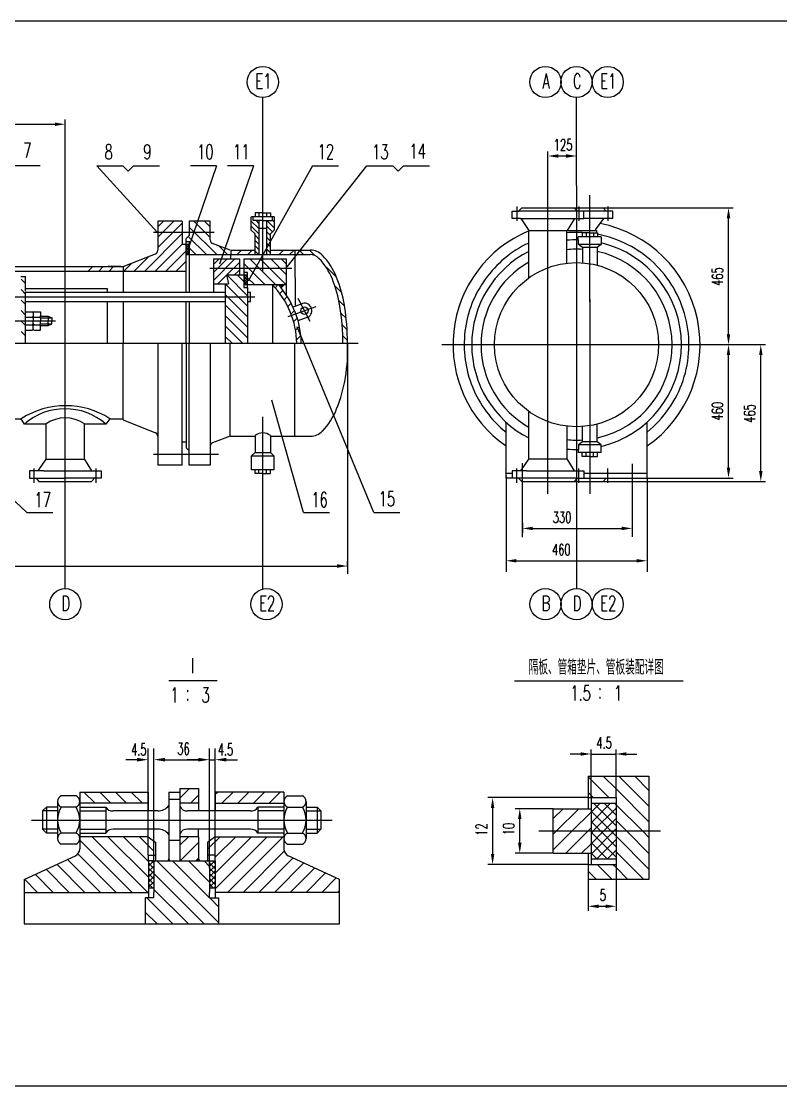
# Model space of a CAD drawing. Extents: x 37 to 848, y 13 to 300.
# Drawn here: x 279.1 to 483.7, y 13.3 to 300.3 of the extents above; entities that cross this region are included whole.
import ezdxf
from ezdxf.enums import TextEntityAlignment as Align

# ---------------------------------------------------------------- set-up
doc = ezdxf.new("R2010")
doc.units = 0
doc.header["$LTSCALE"] = 10
doc.header["$MEASUREMENT"] = 0
doc.linetypes.add('DASHDOT-M', pattern=[36, 30, -3, 0, -3])
doc.layers.get('0').update_dxf_attribs({"linetype": 'CONTINUOUS'})
for name, color, linetype in [('CDR_DWG1', 4, 'CONTINUOUS'), ('CDR_DWG2', 2, 'CONTINUOUS'), ('CDR_DWG3', 1, 'DASHDOT-M')]:
    doc.layers.add(name, color=color, linetype=linetype)
doc.styles.add('HZ', font='romans', dxfattribs={"width": 0.7, "bigfont": 'hz'})

# ---------------------------------------------------------------- blocks, each defined once
blk = doc.blocks.new('*X39')
for p, q in [((133.33, 108.5), (118.33, 123.5)), ((133.5, 112.57), (122.57, 123.5)), ((133.5, 116.82), (126.82, 123.5)), ((135, 119.56), (131.06, 123.5)), ((129.09, 108.5), (115, 122.59)), ((124.85, 108.5), (114.48, 118.86)), ((116.36, 108.5), (108.8, 116.06)), ((120.6, 108.5), (111.7, 117.4)), ((103.63, 108.5), (100.09, 112.04)), ((107.87, 108.5), (102.99, 113.38)), ((112.12, 108.5), (105.9, 114.72))]:
    blk.add_line(p, q)
blk = doc.blocks.new('*X32')
for p, q in [((269.86, 208.15), (268.66, 209.35)), ((269.86, 205.32), (268.66, 206.52)), ((269.86, 202.49), (268.66, 203.69)), ((269.86, 199.66), (268.66, 200.86)), ((269.86, 196.83), (268.66, 198.03)), ((269.86, 194.01), (268.66, 195.21))]:
    blk.add_line(p, q)
blk = doc.blocks.new('*X43')
at = {"color": 0}
for p, q in [((115.22, 62.77), (117.8, 65.36)), ((118.05, 61.36), (120.22, 63.53)), ((124.74, 63.81), (125.29, 64.36)), ((126.53, 61.36), (129.53, 64.36)), ((130.77, 61.36), (133.77, 64.36)), ((135.02, 61.36), (138.02, 64.36)), ((139.26, 61.36), (142.26, 64.36)), ((115.22, 50.04), (117.53, 52.36)), ((115.27, 45.86), (120.22, 50.8)), ((119.52, 45.86), (120.22, 46.56))]:
    blk.add_line(p, q, dxfattribs=at)
blk = doc.blocks.new('*X44')
at = {"color": 0}
for p, q in [((122.74, 49.08), (126.02, 52.36)), ((124.72, 38.33), (138.75, 52.36)), ((124.72, 42.57), (134.5, 52.36)), ((124.72, 46.82), (130.26, 52.36)), ((127.99, 37.36), (142.99, 52.36)), ((132.23, 37.36), (143.32, 48.44)), ((136.47, 37.36), (145.74, 46.62)), ((140.72, 37.36), (148.64, 45.28)), ((144.96, 37.36), (151.54, 43.94)), ((149.2, 37.36), (154.44, 42.6)), ((153.44, 37.36), (157.35, 41.26)), ((157.69, 37.36), (158.22, 37.89))]:
    blk.add_line(p, q, dxfattribs=at)
blk = doc.blocks.new('*X40')
for p, q in [((106.73, 44.39), (108.21, 45.86)), ((106.73, 45.8), (106.79, 45.86)), ((108.22, 43.82), (106.73, 45.31)), ((106.73, 42.97), (108.22, 44.46)), ((108.22, 42.4), (106.73, 43.89)), ((108.22, 45.23), (107.59, 45.86)), ((106.73, 41.56), (108.22, 43.04)), ((108.22, 40.99), (106.73, 42.48)), ((106.73, 40.14), (108.22, 41.63)), ((108.22, 39.58), (106.73, 41.06)), ((106.73, 38.73), (108.22, 40.22)), ((107.78, 38.6), (106.73, 39.65)), ((108.02, 38.6), (108.22, 38.8))]:
    blk.add_line(p, q)
blk = doc.blocks.new('*X42')
at = {"color": 0}
for p, q in [((125.62, 29.25), (109.01, 45.86)), ((123.22, 35.89), (113.25, 45.86)), ((123.22, 40.13), (117.5, 45.86)), ((123.22, 44.37), (121.74, 45.86)), ((121.77, 28.86), (108.22, 42.4)), ((117.53, 28.86), (108.22, 38.16)), ((113.28, 28.86), (106.28, 35.86)), ((125.62, 33.49), (123.25, 35.86)), ((109.04, 28.86), (105.88, 32.02))]:
    blk.add_line(p, q, dxfattribs=at)
blk = doc.blocks.new('*X41')
at = {"color": 0}
for p, q in [((92.35, 61.36), (89.35, 64.36)), ((96.59, 61.36), (93.59, 64.36)), ((100.84, 61.36), (97.84, 64.36)), ((105.08, 61.36), (102.08, 64.36)), ((106.69, 63.99), (106.32, 64.36))]:
    blk.add_line(p, q, dxfattribs=at)
blk = doc.blocks.new('*X24')
for p, q in [((329.73, 204.85), (324.1, 210.47)), ((328.73, 208.68), (326.93, 210.47)), ((329.73, 202.02), (323.8, 207.95)), ((329.73, 199.19), (323.8, 205.12)), ((329.73, 196.36), (323.8, 202.29)), ((329.73, 193.53), (323.8, 199.46)), ((328.36, 192.07), (323.8, 196.64)), ((325.53, 192.07), (323.8, 193.81))]:
    blk.add_line(p, q)
blk = doc.blocks.new('*X20')
for p, q in [((346.25, 236.4), (345.08, 237.58)), ((349.22, 236.27), (347.91, 237.58)), ((355.19, 230.3), (352.46, 233.02)), ((356.59, 226.07), (354.89, 227.77)), ((357.34, 222.49), (355.91, 223.91)), ((357.78, 219.22), (356.47, 220.53)), ((358.03, 216.14), (356.8, 217.37)), ((358.13, 213.21), (356.96, 214.38))]:
    blk.add_line(p, q)
blk = doc.blocks.new('*X28')
for p, q in [((337.12, 207.01), (337.89, 207.78)), ((338.39, 205.46), (339.25, 206.31)), ((339.54, 203.78), (340.41, 204.65)), ((340.55, 201.96), (341.45, 202.85)), ((341.42, 200), (342.34, 200.92)), ((342.12, 197.87), (343.09, 198.84)), ((342.64, 195.56), (343.67, 196.59)), ((342.92, 193.01), (344.04, 194.13))]:
    blk.add_line(p, q)
blk = doc.blocks.new('*X19')
for p, q in [((326.91, 236.4), (328.08, 237.57)), ((329.74, 236.4), (330.91, 237.57)), ((338.23, 236.4), (339.39, 237.57)), ((341.05, 236.4), (342.22, 237.57))]:
    blk.add_line(p, q)
blk = doc.blocks.new('*X22')
for p, q in [((335.27, 207.78), (329.53, 213.53)), ((338.1, 207.78), (331.1, 214.78)), ((340.93, 207.78), (333.93, 214.78)), ((340.95, 210.6), (336.76, 214.78)), ((340.95, 213.43), (339.59, 214.78)), ((332.45, 207.78), (330.53, 209.7))]:
    blk.add_line(p, q)
blk = doc.blocks.new('*X27')
for p, q in [((338.39, 223.19), (336.44, 225.14)), ((338.39, 224.75), (337.94, 225.2)), ((337.95, 222.08), (336.28, 223.75)), ((337.35, 221.12), (336.28, 222.19)), ((337.35, 219.57), (336.28, 220.64)), ((337.35, 218.01), (336.28, 219.08)), ((337.35, 216.46), (336.28, 217.53)), ((336.28, 215.97), (336.28, 215.97))]:
    blk.add_line(p, q)
blk = doc.blocks.new('*X26')
for p, q in [((334.23, 222.97), (332.2, 225)), ((332.69, 225.93), (332.45, 226.17)), ((334.23, 224.38), (333.48, 225.14)), ((334.23, 221.55), (332.2, 223.59)), ((334.23, 220.14), (333.22, 221.15)), ((334.23, 218.73), (333.22, 219.74)), ((334.23, 217.31), (333.22, 218.32)), ((334.16, 215.97), (333.22, 216.91))]:
    blk.add_line(p, q)
blk = doc.blocks.new('*X23')
for p, q in [((328.73, 209.93), (329.26, 210.47)), ((328.73, 209.22), (329.73, 210.22)), ((329.73, 209.09), (328.73, 210.09)), ((328.73, 208.52), (329.73, 209.52)), ((329.73, 209.8), (329.05, 210.47)), ((329.73, 208.38), (328.73, 209.38)), ((328.73, 207.81), (329.73, 208.81)), ((329.62, 207.78), (328.73, 208.68)), ((328.91, 207.78), (328.73, 207.97)), ((329.41, 207.78), (329.73, 208.1))]:
    blk.add_line(p, q)
blk = doc.blocks.new('*X21')
for p, q in [((313.17, 218.41), (313.47, 218.72)), ((314.01, 217.74), (313.17, 218.58)), ((313.17, 217.71), (314.01, 218.55)), ((314.01, 218.44), (313.73, 218.72)), ((314.01, 217.03), (313.17, 217.87)), ((313.17, 217), (314.01, 217.84)), ((314.01, 216.32), (313.17, 217.16)), ((313.17, 216.29), (314.01, 217.13)), ((313.66, 215.97), (313.17, 216.46)), ((313.55, 215.97), (314.01, 216.43))]:
    blk.add_line(p, q)
blk = doc.blocks.new('*X25')
for p, q in [((319.63, 220.6), (315.24, 224.99)), ((319.63, 223.42), (318.07, 224.99)), ((321.43, 215.97), (314.01, 223.39)), ((318.61, 215.97), (313.74, 220.84)), ((324.26, 215.97), (321.86, 218.37)), ((315.78, 215.97), (314.01, 217.74))]:
    blk.add_line(p, q)
blk = doc.blocks.new('*X16')
for p, q in [((133.56, 211.51), (132.36, 212.71)), ((136.38, 211.51), (135.18, 212.71)), ((139.21, 211.51), (138.01, 212.71))]:
    blk.add_line(p, q)
blk = doc.blocks.new('*X29')
for p, q in [((305.51, 220.65), (309.84, 224.99)), ((305.51, 223.48), (307.01, 224.99)), ((305.51, 217.83), (312.11, 224.43)), ((302.02, 211.51), (312.11, 221.6)), ((304.85, 211.51), (312.11, 218.77)), ((299.19, 211.51), (303.21, 215.53)), ((307.68, 211.51), (313.17, 217)), ((296.36, 211.51), (298.5, 213.65)), ((310.51, 211.51), (313.17, 214.17))]:
    blk.add_line(p, q)

msp = doc.modelspace()

# ---------------------------------------------------------------- linework, layer by layer
for p, q in [((344.15, 253.66), (344.15, 279.68)), ((428.7, 255.96), (428.7, 279.68)), ((290.92, 198.1), (290.92, 273.74)), ((158.96, 272.49), (288.12, 272.49)), ((420.98, 251.2), (420.98, 265.18)), ((428.7, 261.19), (428.7, 265.18)), ((277.13, 261.37), (284.13, 261.37)), ((299.44, 261.24), (315.71, 243.37)), ((299.44, 261.24), (306.44, 261.24)), ((306.44, 261.24), (307.86, 259.83)), ((307.86, 259.83), (309.27, 261.24)), ((309.27, 261.24), (316.27, 261.24)), ((331.66, 261.29), (324.05, 238.93)), ((331.66, 261.29), (324.66, 261.29)), ((341.65, 261.24), (332.49, 234.77)), ((341.65, 261.24), (334.65, 261.24)), ((357.55, 261.24), (340.18, 230.21)), ((350.68, 234.03), (372.22, 261.24)), ((357.55, 261.24), (364.55, 261.24)), ((372.22, 261.24), (379.22, 261.24)), ((379.22, 261.24), (380.63, 259.83)), ((380.63, 259.83), (382.05, 261.24)), ((382.05, 261.24), (389.05, 261.24)), ((423.78, 263.93), (425.9, 263.93)), ((435.78, 249.94), (470.9, 249.94)), ((469.65, 215.86), (469.65, 247.14)), ((330.87, 230.4), (336.63, 236.17)), ((330.87, 232.52), (334.51, 236.17)), ((330.87, 234.64), (332.39, 236.17)), ((334.44, 231.85), (337.84, 235.25)), ((336.56, 231.85), (337.84, 233.13)), ((332.03, 229.45), (334.4, 231.81)), ((374.08, 167.82), (353.43, 217.87)), ((366.98, 213.45), (366.98, 151.9)), ((465.05, 213.06), (470.9, 213.06)), ((471.57, 213.06), (479.6, 213.06)), ((469.65, 179.89), (469.65, 210.26)), ((478.35, 178.97), (478.35, 210.26)), ((290.92, 200.33), (290.92, 201.03)), ((355.16, 167.83), (346.61, 198.1)), ((262.87, 184.42), (280.58, 167.83)), ((414.11, 161.19), (414.11, 181.1)), ((443.7, 180.95), (443.7, 161.23)), ((443.7, 180.95), (443.7, 161.25)), ((409.7, 177.55), (409.7, 151.78)), ((409.7, 177.09), (409.7, 153.54)), ((414.11, 161.25), (414.11, 176.17)), ((435.86, 176.17), (479.6, 176.17)), ((447.7, 177.09), (470.9, 177.09)), ((447.7, 177.09), (447.7, 153.54)), ((447.7, 176.44), (447.7, 151.78)), ((290.92, 147.28), (290.92, 170.49)), ((344.14, 147.15), (344.14, 171.42)), ((428.7, 171.49), (428.7, 147.28)), ((280.58, 167.83), (287.58, 167.83)), ((355.16, 167.83), (362.16, 167.83)), ((374.08, 167.82), (381.08, 167.82)), ((414.11, 165.06), (414.11, 162.27)), ((443.7, 165.06), (443.7, 162.27)), ((416.91, 163.52), (440.9, 163.52)), ((70.57, 153.38), (364.18, 153.38)), ((366.98, 153.14), (366.98, 154.63)), ((412.5, 154.79), (444.9, 154.79)), ((366.98, 151.84), (366.98, 151.24)), ((313.26, 75.39), (313.26, 104.16)), ((314.81, 73.89), (314.81, 104.16)), ((329.78, 71.92), (329.78, 104.16)), ((331.33, 75.39), (331.33, 104.16)), ((432.6, 90.94), (432.6, 103.94)), ((439.35, 90.94), (439.35, 103.94)), ((310.26, 101.16), (307.26, 101.16)), ((317.81, 101.16), (326.78, 101.16)), ((326.78, 101.16), (323.78, 101.16)), ((329.78, 101.16), (331.33, 101.16)), ((334.33, 101.16), (337.33, 101.16)), ((429.8, 102.69), (427, 102.69)), ((432.6, 102.69), (439.35, 102.69)), ((442.15, 102.69), (444.95, 102.69)), ((432.6, 95.77), (431.85, 96.52)), ((437.43, 90.94), (432.6, 95.77)), ((439.35, 93.26), (435.89, 96.73)), ((448.22, 88.63), (440.13, 96.73)), ((448.22, 92.87), (444.37, 96.73)), ((313.29, 92.39), (313.29, 89.39)), ((331.35, 92.39), (331.35, 89.39)), ((432.6, 91.52), (431.85, 92.27)), ((448.22, 84.39), (439.35, 93.26)), ((313.29, 89.39), (313.29, 87.39)), ((331.35, 89.39), (331.35, 87.39)), ((431.85, 90.94), (404.83, 90.94)), ((433.19, 90.94), (432.6, 91.52)), ((435.05, 89.44), (432.6, 86.99)), ((437.88, 89.44), (432.6, 84.16)), ((439.35, 83.36), (433.27, 89.44)), ((439.35, 86.19), (436.1, 89.44)), ((439.35, 89.02), (438.93, 89.44)), ((446.43, 81.94), (439.35, 89.02)), ((406.08, 88.14), (406.08, 75.74)), ((422.42, 87.94), (412.15, 87.94)), ((422.42, 85.3), (425.07, 87.94)), ((423.31, 81.94), (429.31, 87.94)), ((427.55, 81.94), (432.6, 86.99)), ((437.94, 81.94), (432.6, 87.28)), ((439.35, 88.08), (433.21, 81.94)), ((413.4, 78.74), (413.4, 85.14)), ((435.12, 81.94), (432.6, 84.45)), ((439.35, 85.26), (436.04, 81.94)), ((442.19, 81.94), (439.35, 84.77)), ((313.29, 80.39), (313.29, 82.39)), ((331.35, 80.39), (331.35, 82.39)), ((422.42, 76.81), (427.55, 81.94)), ((422.42, 81.05), (423.31, 81.94)), ((425.8, 75.94), (431.8, 81.94)), ((431.8, 81.94), (432.6, 82.75)), ((436.04, 81.94), (432.6, 78.51)), ((438.87, 81.94), (432.6, 75.68)), ((433.21, 81.94), (432.6, 81.33)), ((439.35, 74.87), (432.6, 81.62)), ((439.35, 77.7), (435.12, 81.94)), ((439.35, 80.53), (437.94, 81.94)), ((439.35, 82.43), (438.87, 81.94)), ((448.22, 71.66), (439.35, 80.53)), ((448.22, 75.9), (442.19, 81.94)), ((448.22, 80.15), (446.43, 81.94)), ((430.04, 75.94), (432.6, 78.51)), ((436.96, 74.44), (432.6, 78.8)), ((439.35, 79.6), (434.2, 74.44)), ((422.42, 75.94), (412.15, 75.94)), ((434.13, 74.44), (432.6, 75.97)), ((439.35, 76.77), (437.02, 74.44)), ((446.81, 68.84), (439.35, 76.29)), ((314.83, 73.89), (313.33, 73.89)), ((314.83, 73.89), (321.83, 73.89)), ((321.83, 73.89), (326.83, 73.89)), ((326.83, 73.89), (329.83, 73.89)), ((329.83, 73.89), (331.33, 73.89)), ((431.85, 72.94), (404.83, 72.94)), ((438.32, 68.84), (434.22, 72.94)), ((439.35, 72.05), (438.46, 72.94)), ((439.35, 72.94), (439.35, 60.38)), ((442.56, 68.84), (439.35, 72.05)), ((434.08, 68.84), (431.85, 71.06)), ((431.85, 68.84), (431.85, 60.38)), ((313.33, 65.39), (313.33, 63.89)), ((434.65, 61.63), (436.55, 61.63))]:
    msp.add_line(p, q)
for points in [[(313.43, 66.57), (314.89, 66.57)], [(329.86, 66.57), (331.33, 66.57)]]:
    msp.add_lwpolyline(points)
for points in [[(288.12, 272.96), (288.12, 272.02), (290.92, 272.49)], [(423.78, 264.4), (423.78, 263.46), (420.98, 263.93)], [(425.9, 264.4), (425.9, 263.46), (428.7, 263.93)], [(469.18, 247.14), (470.12, 247.14), (469.65, 249.94)], [(348.39, 229.19), (350.09, 229.19), (349.22, 228.31)], [(469.18, 215.86), (470.12, 215.86), (469.65, 213.06)], [(469.18, 210.26), (470.12, 210.26), (469.65, 213.06)], [(477.89, 210.26), (478.82, 210.26), (478.35, 213.06)], [(469.18, 179.89), (470.12, 179.89), (469.65, 177.09)], [(477.89, 178.97), (478.82, 178.97), (478.35, 176.17)], [(416.91, 163.98), (416.91, 163.05), (414.11, 163.52)], [(440.9, 163.98), (440.9, 163.05), (443.7, 163.52)], [(412.5, 155.26), (412.5, 154.32), (409.7, 154.79)], [(444.9, 155.26), (444.9, 154.32), (447.7, 154.79)], [(364.18, 153.85), (364.18, 152.91), (366.98, 153.38)], [(310.26, 101.66), (310.26, 100.66), (313.26, 101.16)], [(317.81, 101.66), (317.81, 100.66), (314.81, 101.16)], [(326.78, 101.66), (326.78, 100.66), (329.78, 101.16)], [(326.78, 101.66), (326.78, 100.66), (329.78, 101.16)], [(334.33, 101.66), (334.33, 100.66), (331.33, 101.16)], [(429.8, 103.16), (429.8, 102.23), (432.6, 102.69)], [(442.15, 103.16), (442.15, 102.23), (439.35, 102.69)], [(405.62, 88.14), (406.55, 88.14), (406.08, 90.94)], [(412.93, 85.14), (413.87, 85.14), (413.4, 87.94)], [(412.93, 78.74), (413.87, 78.74), (413.4, 75.94)], [(318.83, 74.82), (318.4, 73.89), (319.3, 73.89)], [(326.84, 74.85), (326.38, 73.88), (327.35, 73.88)], [(405.62, 75.74), (406.55, 75.74), (406.08, 72.94)], [(434.65, 62.1), (434.65, 61.16), (431.85, 61.63)], [(436.55, 62.1), (436.55, 61.16), (439.35, 61.63)]]:
    msp.add_solid(points)
at = {"layer": 'CDR_DWG1'}
for p, q in [((847.83, 300.25), (36.83, 300.25)), ((413.1, 249.02), (413.91, 249.94)), ((413.91, 249.94), (428.06, 249.94)), ((428.06, 249.94), (435.86, 249.94)), ((428.86, 249.02), (428.06, 249.94)), ((436.67, 249.02), (435.86, 249.94)), ((341.04, 243.95), (341.04, 247.55)), ((341.53, 247.55), (341.13, 247.55)), ((346.78, 247.55), (341.53, 247.55)), ((341.53, 246.52), (341.53, 247.55)), ((342.61, 248.58), (342.09, 248.58)), ((342.09, 248.58), (342.09, 247.55)), ((344.15, 248.58), (342.61, 248.58)), ((343.12, 248.58), (343.12, 247.55)), ((344.15, 248.58), (345.7, 248.58)), ((345.18, 248.58), (345.18, 247.55)), ((345.7, 248.58), (346.21, 248.58)), ((346.21, 248.58), (346.21, 247.55)), ((346.78, 246.52), (346.78, 247.55)), ((347.23, 247.55), (346.78, 247.55)), ((347.23, 247.55), (347.23, 243.93)), ((411.32, 247.09), (411.32, 249.02)), ((411.32, 249.02), (413.26, 249.02)), ((413.7, 247.09), (411.32, 247.09)), ((430.64, 249.02), (413.15, 249.02)), ((413.56, 247.09), (430.64, 247.09)), ((413.7, 247.09), (415.83, 243.88)), ((428.12, 247.09), (426.13, 243.86)), ((438.45, 249.02), (430.64, 249.02)), ((430.64, 247.09), (430.64, 249.02)), ((438.45, 247.09), (430.64, 247.09)), ((435.93, 247.09), (433.76, 243.99)), ((438.45, 247.09), (438.45, 249.02)), ((315.85, 246.37), (315.85, 238.51)), ((322.45, 246.37), (315.85, 246.37)), ((322.45, 246.37), (322.45, 240.11)), ((324.35, 246.37), (324.35, 242.5)), ((329.97, 246.37), (324.35, 246.37)), ((329.97, 241.29), (329.97, 246.37)), ((342.61, 246.52), (341.53, 246.52)), ((343.09, 246.52), (342.61, 246.52)), ((343.07, 246.45), (343.07, 237.35)), ((343.07, 244.51), (345.12, 244.51)), ((344.15, 246.52), (343.09, 246.52)), ((344.15, 246.52), (345.19, 246.52)), ((345.12, 246.46), (345.12, 237.35)), ((345.19, 246.52), (345.75, 246.52)), ((345.75, 246.52), (346.78, 246.52)), ((323.51, 241.65), (324.35, 242.5)), ((323.51, 240.9), (323.51, 241.65)), ((342.06, 242.91), (341.04, 243.95)), ((342.06, 237.35), (342.06, 242.91)), ((346.19, 237.35), (346.19, 242.91)), ((347.23, 243.93), (346.27, 242.9)), ((415.83, 231.15), (415.83, 243.92)), ((415.93, 243.86), (434.12, 243.86)), ((426.12, 235.02), (426.12, 243.92)), ((429.17, 241.3), (429.17, 242.16)), ((435.36, 242.16), (429.17, 242.16)), ((429.19, 240.04), (429.19, 241.3)), ((430.74, 243.19), (430.22, 243.19)), ((430.22, 243.19), (430.22, 242.16)), ((432.28, 243.19), (430.74, 243.19)), ((431.25, 243.19), (431.25, 242.18)), ((432.28, 243.19), (433.83, 243.19)), ((433.31, 243.19), (433.31, 242.16)), ((433.83, 243.19), (434.34, 243.19)), ((434.12, 243.86), (434.12, 243.19)), ((434.34, 243.19), (434.34, 242.16)), ((435.36, 242.16), (435.36, 240.04)), ((323.62, 240.11), (322.45, 240.11)), ((323.51, 240.11), (323.51, 240.9)), ((323.51, 237.35), (323.51, 240.11)), ((323.54, 240.86), (324.45, 240.86)), ((324.43, 240.11), (323.62, 240.11)), ((324.35, 240.86), (324.35, 240.17)), ((324.35, 240.11), (324.35, 237.35)), ((335.4, 238.54), (330.62, 240.36)), ((335.5, 238.52), (335.48, 236.17)), ((335.5, 238.52), (342.06, 238.52)), ((346.19, 238.52), (352.79, 238.52)), ((352.79, 238.52), (352.83, 223.75)), ((352.86, 238.53), (356.98, 238.53)), ((430.3, 239.24), (429.19, 240.04)), ((435.36, 240.04), (429.19, 240.04)), ((430.3, 239.24), (430.3, 235.08)), ((434.22, 239.24), (430.3, 239.24)), ((435.36, 240.04), (434.22, 239.24)), ((434.22, 239.24), (434.22, 234.44)), ((306.49, 234.1), (315.22, 237.58)), ((323.38, 237.35), (324.45, 237.35)), ((323.51, 234.83), (323.51, 237.35)), ((324.35, 237.35), (324.35, 227.2)), ((324.45, 237.35), (335.5, 237.35)), ((330.87, 236.17), (337.86, 236.17)), ((330.87, 236.17), (330.87, 229.93)), ((335.5, 237.35), (342.08, 237.35)), ((337.84, 236.17), (337.84, 231.86)), ((339.07, 236.17), (350.49, 236.17)), ((339.07, 236.17), (339.07, 232.17)), ((342.08, 237.35), (343.09, 237.35)), ((343.09, 237.35), (344.8, 237.35)), ((344.8, 237.35), (346.23, 237.35)), ((346.23, 237.35), (352.79, 237.35)), ((350.49, 236.23), (350.49, 226.45)), ((352.79, 237.35), (356.91, 237.35)), ((275.97, 234.1), (297.02, 234.1)), ((276.73, 232.9), (298.23, 232.9)), ((294.38, 232.9), (304.49, 232.9)), ((295.58, 234.1), (306.49, 234.1)), ((305.78, 234.1), (302.48, 234.1)), ((304.31, 232.9), (323.51, 232.9)), ((306.49, 234.1), (306.49, 232.9)), ((306.49, 232.9), (306.49, 227.2)), ((323.51, 233.11), (323.51, 234.83)), ((323.51, 227.2), (323.51, 233.11)), ((340.07, 232.56), (339.07, 232.56)), ((340.07, 231.89), (340.07, 232.56)), ((278.94, 231.45), (280.2, 231.45)), ((280.2, 227.45), (280.2, 231.55)), ((330.87, 229.93), (330.87, 227.2)), ((334.39, 231.85), (337.89, 231.85)), ((334.39, 231.85), (334.87, 229.45)), ((337.89, 231.85), (339.07, 231.85)), ((339.07, 232.37), (339.07, 231.85)), ((339.07, 231.85), (339.07, 229.17)), ((339.14, 231.85), (340.07, 231.85)), ((340.07, 229.2), (340.07, 231.89)), ((280.14, 227.2), (334.14, 227.2)), ((280.2, 228.2), (302.25, 228.2)), ((280.2, 213.45), (280.2, 227.2)), ((302.25, 228.2), (302.25, 227.2)), ((302.25, 227.7), (302.25, 227.2)), ((330.87, 229.45), (334.04, 229.45)), ((334.14, 227.45), (334.14, 229.45)), ((334.14, 213.33), (334.14, 227.56)), ((334.2, 229.45), (334.87, 229.45)), ((339.07, 229.17), (339.07, 228.45)), ((340.08, 229.17), (339.07, 229.17)), ((339.07, 228.45), (340.07, 228.45)), ((340.07, 228.32), (340.07, 229.2)), ((340.07, 228.45), (340.07, 227.45)), ((340.07, 227.56), (340.07, 213.33)), ((340.07, 227.2), (340.88, 227.2)), ((346.95, 229.17), (340.08, 229.17)), ((340.88, 224.7), (340.88, 227.2)), ((346.73, 229.17), (346.73, 213.49)), ((348.68, 229.17), (346.95, 229.17)), ((350.49, 229.17), (348.68, 229.17)), ((280.41, 224.7), (334.14, 224.7)), ((302.25, 224.7), (302.25, 213.45)), ((306.49, 224.7), (306.49, 213.45)), ((323.51, 213.45), (323.51, 224.7)), ((324.35, 224.7), (324.35, 213.45)), ((340.07, 224.7), (340.88, 224.7)), ((354.45, 224.02), (352.24, 223.21)), ((280.28, 221.95), (282.01, 221.95)), ((282.31, 221.65), (282.31, 220.77)), ((282.61, 221.95), (284.28, 221.95)), ((284.28, 221.95), (284.28, 220.77)), ((280.28, 220.47), (282.01, 220.47)), ((280.28, 218.44), (282.01, 218.44)), ((282.31, 220.17), (282.31, 219.45)), ((282.31, 218.74), (282.31, 219.45)), ((282.31, 217.26), (282.31, 218.14)), ((282.61, 220.47), (283.98, 220.47)), ((282.61, 218.44), (283.98, 218.44)), ((284.28, 220.26), (287.28, 220.26)), ((284.28, 220.17), (284.28, 219.47)), ((284.28, 218.74), (284.28, 219.44)), ((284.28, 218.65), (287.28, 218.65)), ((284.28, 216.96), (284.28, 218.14)), ((284.35, 220.7), (286.35, 220.7)), ((284.35, 218.21), (286.35, 218.21)), ((286.35, 220.7), (287.28, 220.26)), ((286.35, 220.7), (286.35, 219.45)), ((286.35, 218.21), (286.35, 219.45)), ((286.35, 218.21), (287.28, 218.65)), ((287.28, 220.26), (287.28, 219.45)), ((287.28, 218.65), (287.28, 219.45)), ((340.07, 220.58), (340.07, 220.08)), ((356.28, 220.43), (353.61, 219.45)), ((280.28, 216.96), (282.01, 216.96)), ((282.61, 216.96), (284.28, 216.96)), ((131.11, 213.45), (369.85, 213.45)), ((306.49, 192.81), (306.49, 213.45)), ((315.85, 213.45), (315.85, 180.54)), ((322.45, 180.54), (322.45, 213.45)), ((323.51, 213.45), (323.51, 186.81)), ((324.35, 180.54), (324.35, 213.45)), ((329.97, 213.45), (329.97, 180.54)), ((335.4, 188.36), (335.4, 213.45)), ((352.79, 188.36), (352.79, 213.45)), ((268.04, 193.1), (279.08, 193.1)), ((279.91, 191.61), (279.08, 193.1)), ((302.97, 193.1), (301.86, 191.61)), ((302.97, 193.1), (306.49, 193.1)), ((306.49, 192.81), (315.22, 189.33)), ((415.83, 182.25), (415.83, 194.96)), ((285.77, 191.61), (279.91, 191.61)), ((285.77, 182.23), (285.77, 191.61)), ((296.07, 182.23), (296.07, 191.61)), ((301.86, 191.61), (296.07, 191.61)), ((409.7, 177.09), (409.7, 192.15)), ((426.13, 182.25), (426.13, 191.18)), ((430.3, 186.87), (430.3, 191.03)), ((434.22, 186.87), (434.22, 191.67)), ((447.7, 177.09), (447.7, 192.15)), ((323.62, 186.8), (322.45, 186.8)), ((323.51, 186.96), (323.51, 185.26)), ((335.4, 188.36), (330.62, 186.55)), ((335.4, 188.36), (342.07, 188.36)), ((342.07, 188.36), (342.07, 183.99)), ((346.2, 188.6), (346.2, 183.99)), ((346.2, 188.36), (352.79, 188.36)), ((352.79, 188.36), (356.98, 188.36)), ((430.3, 186.87), (429.19, 186.07)), ((434.22, 186.87), (430.3, 186.87)), ((435.36, 186.07), (434.22, 186.87)), ((323.51, 185.26), (324.35, 184.41)), ((329.97, 185.62), (329.97, 180.54)), ((342.06, 183.99), (341.04, 182.96)), ((342.05, 183.99), (346.17, 183.99)), ((347.23, 182.98), (346.27, 184)), ((429.17, 184.81), (429.17, 183.95)), ((435.36, 183.95), (429.17, 183.95)), ((435.36, 186.07), (429.19, 186.07)), ((429.19, 186.07), (429.19, 184.81)), ((430.22, 182.92), (430.22, 183.95)), ((431.25, 182.92), (431.25, 183.93)), ((433.31, 182.92), (433.31, 183.95)), ((434.34, 182.92), (434.34, 183.95)), ((435.36, 183.95), (435.36, 186.07)), ((283.64, 179.02), (285.76, 182.23)), ((285.76, 182.23), (296.06, 182.23)), ((298.06, 179.02), (296.07, 182.25)), ((347.22, 182.96), (341.04, 182.96)), ((341.04, 182.96), (341.04, 179.35)), ((347.23, 179.35), (347.23, 182.98)), ((413.7, 179.02), (415.83, 182.23)), ((415.93, 182.25), (426.13, 182.25)), ((428.12, 179.02), (426.13, 182.25)), ((430.74, 182.92), (430.22, 182.92)), ((432.28, 182.92), (430.74, 182.92)), ((432.28, 182.92), (433.83, 182.92)), ((433.83, 182.92), (434.34, 182.92)), ((281.26, 179.02), (281.26, 177.08)), ((285.13, 179.02), (281.26, 179.02)), ((285.13, 179.02), (296.71, 179.02)), ((296.71, 179.02), (300.58, 179.02)), ((300.58, 179.02), (300.58, 177.08)), ((322.45, 180.54), (315.85, 180.54)), ((322.45, 180.54), (316.82, 180.54)), ((329.97, 180.54), (324.35, 180.54)), ((347.23, 179.35), (341.04, 179.35)), ((342.09, 178.33), (342.09, 179.35)), ((342.61, 178.33), (342.09, 178.33)), ((344.15, 178.33), (342.61, 178.33)), ((343.11, 178.33), (343.11, 179.34)), ((344.15, 178.33), (345.7, 178.33)), ((345.17, 178.33), (345.17, 179.35)), ((345.7, 178.33), (346.21, 178.33)), ((346.21, 178.33), (346.21, 179.35)), ((411.32, 178.29), (409.7, 178.29)), ((415.19, 179.02), (411.32, 179.02)), ((411.32, 179.02), (411.32, 177.09)), ((415.19, 179.02), (426.77, 179.02)), ((426.77, 179.02), (430.64, 179.02)), ((430.64, 179.02), (430.64, 177.09)), ((447.7, 178.29), (430.64, 178.29)), ((447.7, 177.09), (447.7, 178.29)), ((281.26, 177.08), (290.92, 177.08)), ((283.04, 177.09), (283.84, 176.17)), ((283.84, 176.17), (297.99, 176.17)), ((300.58, 177.08), (290.92, 177.08)), ((298.79, 177.09), (297.99, 176.17)), ((428.7, 177.09), (409.7, 177.09)), ((413.1, 177.09), (413.91, 176.17)), ((413.91, 176.17), (428.06, 176.17)), ((428.86, 177.09), (428.06, 176.17)), ((428.06, 176.17), (435.86, 176.17)), ((428.7, 177.09), (447.7, 177.09)), ((436.67, 177.09), (435.86, 176.17)), ((431.85, 96.73), (448.22, 96.73)), ((431.85, 96.73), (431.85, 87.94)), ((448.22, 96.73), (448.22, 68.84)), ((294.83, 92.39), (313.29, 92.39)), ((294.83, 92.39), (294.83, 89.39)), ((318.83, 92.39), (318.83, 73.89)), ((318.83, 92.39), (321.83, 92.39)), ((321.83, 93.39), (321.83, 89.39)), ((321.83, 93.39), (326.83, 93.39)), ((326.83, 93.39), (326.83, 89.39)), ((349.83, 92.39), (331.39, 92.39)), ((349.83, 92.39), (349.83, 89.39)), ((288.83, 89.89), (288.83, 79.89)), ((293.83, 91.39), (289.83, 91.39)), ((294.83, 89.39), (294.83, 80.39)), ((313.29, 89.39), (294.83, 89.39)), ((321.83, 90.38), (318.83, 90.38)), ((321.83, 89.39), (321.83, 80.39)), ((326.83, 89.39), (321.83, 89.39)), ((326.83, 89.39), (326.83, 87.39)), ((331.35, 89.39), (349.83, 89.39)), ((349.83, 89.39), (349.83, 80.39)), ((350.83, 91.39), (354.83, 91.39)), ((355.83, 89.89), (355.83, 79.89)), ((431.85, 90.94), (439.35, 90.94)), ((432.6, 90.94), (432.6, 72.94)), ((432.6, 89.44), (439.35, 89.44)), ((439.35, 90.94), (439.35, 72.94)), ((285.83, 88.39), (284.83, 87.39)), ((288.83, 87.39), (284.83, 87.39)), ((284.83, 87.39), (284.83, 82.39)), ((288.83, 88.39), (285.83, 88.39)), ((285.83, 88.39), (285.83, 81.39)), ((293.83, 88.39), (289.83, 88.39)), ((294.83, 88.39), (301.83, 88.39)), ((294.83, 87.39), (301.83, 87.39)), ((301.83, 88.39), (301.83, 81.39)), ((315.83, 87.39), (303.83, 87.39)), ((340.83, 87.39), (323.83, 87.39)), ((349.83, 88.39), (342.83, 88.39)), ((342.83, 88.39), (342.83, 81.39)), ((349.83, 87.39), (342.83, 87.39)), ((350.83, 88.39), (354.83, 88.39)), ((355.83, 88.39), (358.83, 88.39)), ((355.83, 87.39), (359.83, 87.39)), ((358.83, 88.39), (358.83, 81.39)), ((358.83, 88.39), (359.83, 87.39)), ((359.83, 87.39), (359.83, 82.39)), ((422.42, 75.94), (422.42, 87.94)), ((422.42, 87.94), (432.6, 87.94)), ((288.83, 82.39), (284.83, 82.39)), ((284.83, 82.39), (285.83, 81.39)), ((288.83, 81.39), (285.83, 81.39)), ((293.83, 81.39), (289.83, 81.39)), ((294.83, 82.39), (301.83, 82.39)), ((294.83, 81.39), (301.83, 81.39)), ((313.29, 80.39), (294.83, 80.39)), ((294.83, 80.39), (294.83, 77.09)), ((315.83, 82.39), (303.83, 82.39)), ((313.29, 80.39), (315.31, 78.84)), ((321.83, 80.39), (321.83, 73.89)), ((326.83, 80.39), (321.83, 80.39)), ((340.83, 82.39), (323.83, 82.39)), ((326.83, 80.39), (326.83, 82.39)), ((326.83, 80.39), (326.83, 73.89)), ((331.35, 80.39), (329.35, 78.88)), ((331.34, 80.39), (349.83, 80.39)), ((349.83, 82.39), (342.83, 82.39)), ((349.83, 81.39), (342.83, 81.39)), ((349.83, 80.39), (349.83, 77.09)), ((350.83, 81.39), (354.83, 81.39)), ((355.83, 82.39), (359.83, 82.39)), ((355.83, 81.39), (358.83, 81.39)), ((359.83, 82.39), (358.83, 81.39)), ((293.83, 78.39), (289.83, 78.39)), ((315.31, 75.39), (315.31, 78.84)), ((321.83, 79.4), (318.83, 79.4)), ((329.35, 75.39), (329.35, 78.88)), ((350.83, 78.39), (354.83, 78.39)), ((279.83, 68.89), (293.67, 75.27)), ((313.33, 75.39), (315.31, 75.39)), ((313.33, 73.89), (313.33, 75.39)), ((315.31, 73.89), (315.31, 75.39)), ((329.35, 73.89), (329.35, 75.39)), ((331.33, 75.39), (329.35, 75.39)), ((331.33, 73.89), (331.33, 75.39)), ((364.83, 68.89), (350.99, 75.27)), ((422.42, 75.94), (432.6, 75.94)), ((431.85, 75.94), (431.85, 68.84)), ((313.33, 73.89), (313.33, 65.39)), ((314.83, 73.89), (314.83, 65.39)), ((329.83, 73.89), (329.83, 65.39)), ((331.33, 73.89), (331.33, 65.39)), ((431.85, 72.94), (439.35, 72.94)), ((432.6, 74.44), (439.35, 74.44)), ((279.83, 68.89), (279.83, 65.39)), ((364.83, 65.39), (364.83, 68.89)), ((448.22, 68.84), (431.85, 68.84)), ((279.83, 65.39), (313.33, 65.39)), ((279.83, 65.39), (279.83, 56.89)), ((314.83, 63.89), (312.48, 63.89)), ((312.49, 63.89), (312.49, 56.89)), ((314.83, 63.89), (314.83, 65.39)), ((329.83, 63.89), (329.83, 65.39)), ((329.83, 63.89), (332.22, 63.89)), ((364.83, 65.39), (331.33, 65.39)), ((331.33, 65.39), (331.33, 63.89)), ((332.23, 63.89), (332.23, 56.89)), ((364.83, 56.89), (364.83, 65.39)), ((279.84, 56.89), (312.5, 56.89)), ((312.5, 56.89), (332.22, 56.89)), ((332.22, 56.89), (364.83, 56.89)), ((36.83, 13.25), (847.83, 13.25))]:
    msp.add_line(p, q, dxfattribs=at)
for centre, radius in [((428.7, 213.06), 22.12), ((355.39, 222.23), 1)]:
    msp.add_circle(centre, radius, dxfattribs=at)
for centre, radius, start, end in [((428.7, 213.06), 33.28, 304.8194, 78.9386), ((330.97, 241.29), 1, 180, 249.2328), ((428.7, 213.06), 33.28, 112.7654, 235.1806), ((428.7, 213.06), 30.28, 87.1074, 94.8855), ((428.7, 213.06), 28.25, 89.0525, 95.2366), ((314.85, 238.51), 1, 291.7461, 0), ((356.98, 234.08), 4.46, 43.8975, 90), ((428.7, 213.06), 25.74, 86.4479, 95.7501), ((428.7, 213.06), 28.25, 283.6379, 76.3621), ((356.91, 234.04), 3.31, 43.8975, 90), ((346.78, 224.3), 17.36, 21.7308, 43.8975), ((346.86, 224.34), 18.51, 21.7308, 43.8975), ((428.7, 213.06), 28.25, 117.1155, 242.8964), ((428.7, 213.06), 25.74, 282.7257, 77.4354), ((428.7, 213.06), 25.74, 120.0224, 240.3526), ((330.33, 217.74), 35.07, 9.3746, 21.7308), ((330.41, 217.79), 36.22, 9.3746, 21.7308), ((330.53, 213.18), 22.76, 0.6795, 44.6233), ((330.53, 213.18), 23.96, 0.6455, 41.8558), ((355.37, 222.22), 2.01, 296.8918, 116.8918), ((282.01, 221.65), 0.3, 0, 90), ((282.61, 221.65), 0.3, 90, 180), ((304.09, 213.41), 61.67, 0, 9.3746), ((304.17, 213.45), 62.81, 0, 9.3746), ((282.01, 220.77), 0.3, 270, 0), ((282.01, 220.17), 0.3, 0, 90), ((282.01, 218.74), 0.3, 270, 0), ((282.01, 218.14), 0.3, 0, 90), ((282.61, 220.77), 0.3, 180, 270), ((282.61, 220.17), 0.3, 90, 180), ((282.61, 218.74), 0.3, 180, 270), ((282.61, 218.14), 0.3, 90, 180), ((283.98, 220.77), 0.3, 270, 0), ((283.98, 220.17), 0.3, 0, 90), ((283.98, 218.74), 0.3, 270, 0), ((283.98, 218.14), 0.3, 0, 90), ((282.01, 217.26), 0.3, 270, 0), ((282.61, 217.26), 0.3, 180, 270), ((322.21, 211.53), 44.81, 350.6254, 2.4561), ((325.87, 210.93), 41.09, 338.2692, 350.6254), ((291.02, 174.44), 22.16, 57.3669, 122.6331), ((290.88, 179.21), 16.56, 48.4798, 131.5202), ((346.86, 202.57), 18.51, 316.1025, 338.2692), ((290.92, 184.31), 9, 55.0891, 124.9109), ((356.98, 192.83), 4.46, 270, 316.1025), ((314.85, 188.4), 1, 0, 68.2539), ((330.97, 185.62), 1, 110.7672, 180), ((344.14, 185.67), 3.58, 54.7498, 125.2502), ((428.7, 213.06), 25.74, 264.2664, 273.5521), ((428.7, 213.06), 28.25, 264.7784, 270.9475), ((290.45, 89.89), 1.62, 112.6199, 247.3801), ((293.2, 89.89), 1.62, 292.6199, 67.3801), ((351.45, 89.89), 1.62, 112.6199, 247.3801), ((354.2, 89.89), 1.62, 292.6199, 67.3801), ((295.45, 84.89), 6.62, 148.1092, 211.8908), ((288.2, 84.89), 6.62, 328.1092, 31.8908), ((303.57, 89.37), 2, 209.5261, 277.3438), ((316.11, 90.66), 3.29, 265.1176, 325.6478), ((323.56, 89.21), 1.84, 199.3054, 278.2919), ((341.05, 89.43), 2.06, 263.7106, 329.4195), ((356.45, 84.89), 6.62, 148.1092, 211.8908), ((349.2, 84.89), 6.62, 328.1092, 31.8908), ((290.45, 79.89), 1.62, 112.6199, 247.3801), ((293.2, 79.89), 1.62, 292.6199, 67.3801), ((303.57, 80.4), 2, 82.6562, 150.4739), ((316.11, 79.11), 3.29, 34.3522, 94.8824), ((323.56, 80.56), 1.84, 81.7081, 160.6946), ((341.05, 80.34), 2.06, 30.5805, 96.2894), ((351.45, 79.89), 1.62, 112.6199, 247.3801), ((354.2, 79.89), 1.62, 292.6199, 67.3801), ((292.83, 77.09), 2, 294.7751, 0), ((351.83, 77.09), 2, 180, 245.2249)]:
    msp.add_arc(centre, radius, start, end, dxfattribs=at)
at = {"layer": 'CDR_DWG2'}
for p, q in [((331.84, 122.46), (318.86, 122.46)), ((411.95, 122.46), (457.43, 122.46))]:
    msp.add_line(p, q, dxfattribs=at)
for centre in [(344.15, 283.88), (420.31, 283.88), (428.7, 283.88), (437.1, 283.88), (290.92, 143.08), (345.17, 143.08), (420.31, 143.08), (428.7, 143.08), (437.1, 143.08)]:
    msp.add_circle(centre, 4.2, dxfattribs=at)
at = {"layer": 'CDR_DWG3', "linetype": 'DASHDOT-M'}
for p, q in [((428.7, 255.96), (428.7, 171.49)), ((344.15, 232.89), (344.15, 253.66)), ((432.27, 250.58), (432.27, 253.36)), ((412.61, 250.31), (412.61, 246.45)), ((420.98, 172.81), (420.98, 251.2)), ((429.35, 250.31), (429.35, 246.45)), ((432.27, 224.63), (432.27, 250.58)), ((437.16, 250.31), (437.16, 246.45)), ((314.66, 243.37), (331.02, 243.37)), ((329.87, 233.71), (351.94, 233.71)), ((122.62, 225.95), (342, 225.95)), ((353.63, 225.64), (356.79, 219.42)), ((432.27, 225.29), (432.27, 172.81)), ((351.02, 220.64), (358.52, 223.37)), ((122.62, 219.45), (288.3, 219.45)), ((392.42, 213.06), (471.57, 213.06)), ((290.92, 170.49), (290.92, 198.1)), ((344.14, 171.42), (344.14, 193.64)), ((314.66, 183.54), (332.2, 183.54)), ((282.55, 175.8), (282.55, 179.66)), ((299.29, 175.8), (299.29, 179.66)), ((412.61, 175.8), (412.61, 179.66)), ((429.35, 175.8), (429.35, 179.66)), ((437.16, 175.8), (437.16, 179.66)), ((281.83, 84.89), (362.83, 84.89)), ((418.55, 81.94), (451.34, 81.94))]:
    msp.add_line(p, q, dxfattribs=at)
for start, end in [(308.8712, 79.2593), (115.1698, 231.1288)]:
    msp.add_arc((428.7, 213.06), 30.28, start, end, dxfattribs=at)

# ---------------------------------------------------------------- block references
for name, p in [('*X26', (8.84, 21.39)), ('*X29', (10.34, 21.39)), ('*X25', (10.34, 21.39)), ('*X27', (8.84, 21.39)), ('*X21', (10.34, 21.39)), ('*X19', (10.34, 0.95)), ('*X20', (8.84, 0.95)), ('*X22', (9.54, 21.39)), ('*X32', (10.34, 21.39)), ('*X24', (10.34, 21.39)), ('*X23', (10.34, 21.39)), ('*X28', (10.34, 21.39)), ('*X41', (206.61, 28.03)), ('*X43', (206.61, 28.03)), ('*X39', (179.83, -43.11)), ('*X44', (206.61, 28.03)), ('*X42', (206.61, 28.03)), ('*X40', (206.61, 28.03)), ('*X40', (223.04, 28.03))]:
    msp.add_blockref(name, p)
at = {"layer": 'CDR_DWG1', "xscale": -1}
msp.add_blockref('*X16', (436.32, 21.39), dxfattribs=at)

# ---------------------------------------------------------------- texts
at = {"style": 'HZ'}
for s, height, width, p in [('125', 3, 0.65, (422.57, 265.43)), ('330', 3, 0.65, (422.28, 165.02)), ('460', 3, 0.65, (422.08, 156.29)), ('4.5', 3, 0.65, (434.03, 104.19)), ('4.5', 3.2, 0.6, (308.68, 102.3)), ('36', 3.2, 0.6, (321.13, 102.51)), ('4.5', 3.2, 0.6, (332.06, 102.3)), ('5', 3, 0.65, (434.95, 63.13))]:
    msp.add_text(s, height=height, dxfattribs=dict(at, width=width)).set_placement(p)
at = {"style": 'HZ', "width": 0.65}
for s, p in [('465', (468.15, 228.9)), ('460', (468.15, 192.63)), ('465', (476.85, 192.01)), ('12', (404.58, 80.64)), ('10', (411.9, 80.8))]:
    msp.add_text(s, height=3, rotation=90, dxfattribs=at).set_placement(p)
at = {"layer": 'CDR_DWG1', "style": 'HZ', "width": 0.65}
for s, p in [('7', (280.7, 263.45)), ('8', (302.63, 263.07)), ('9', (313.06, 263.07)), ('10', (328.66, 263.07)), ('11', (338.35, 263.07)), ('12', (361.14, 263.07)), ('13', (375.82, 263.07)), ('14', (385.88, 263.23)), ('17', (284.84, 169.27)), ('16', (359.42, 169.27)), ('15', (377.58, 169.5))]:
    msp.add_text(s, height=4, dxfattribs=at).set_placement(p, align=Align.CENTER)
at = {"layer": 'CDR_DWG2', "style": 'HZ', "width": 0.65}
for s, p in [('E1', (344.31, 282.13)), ('A', (420.47, 282.13)), ('C', (428.86, 282.13)), ('E1', (437.25, 282.13)), ('D', (291.08, 141.33)), ('E2', (345.33, 141.33)), ('B', (420.47, 141.33)), ('D', (428.86, 141.33)), ('E2', (437.25, 141.33))]:
    msp.add_text(s, height=4, dxfattribs=at).set_placement(p, align=Align.CENTER)
for s, p in [('I', (324.74, 124.49)), ('1 ： 3', (319.24, 116.59))]:
    msp.add_text(s, height=4, dxfattribs=at).set_placement(p)
for s, p in [('隔板、管箱垫片、管板装配详图', (433.99, 126.29)), ('1.5 ： 1', (433.99, 119.12))]:
    msp.add_text(s, height=4, dxfattribs=at).set_placement(p, align=Align.MIDDLE)

doc.saveas('drawing.dxf')
